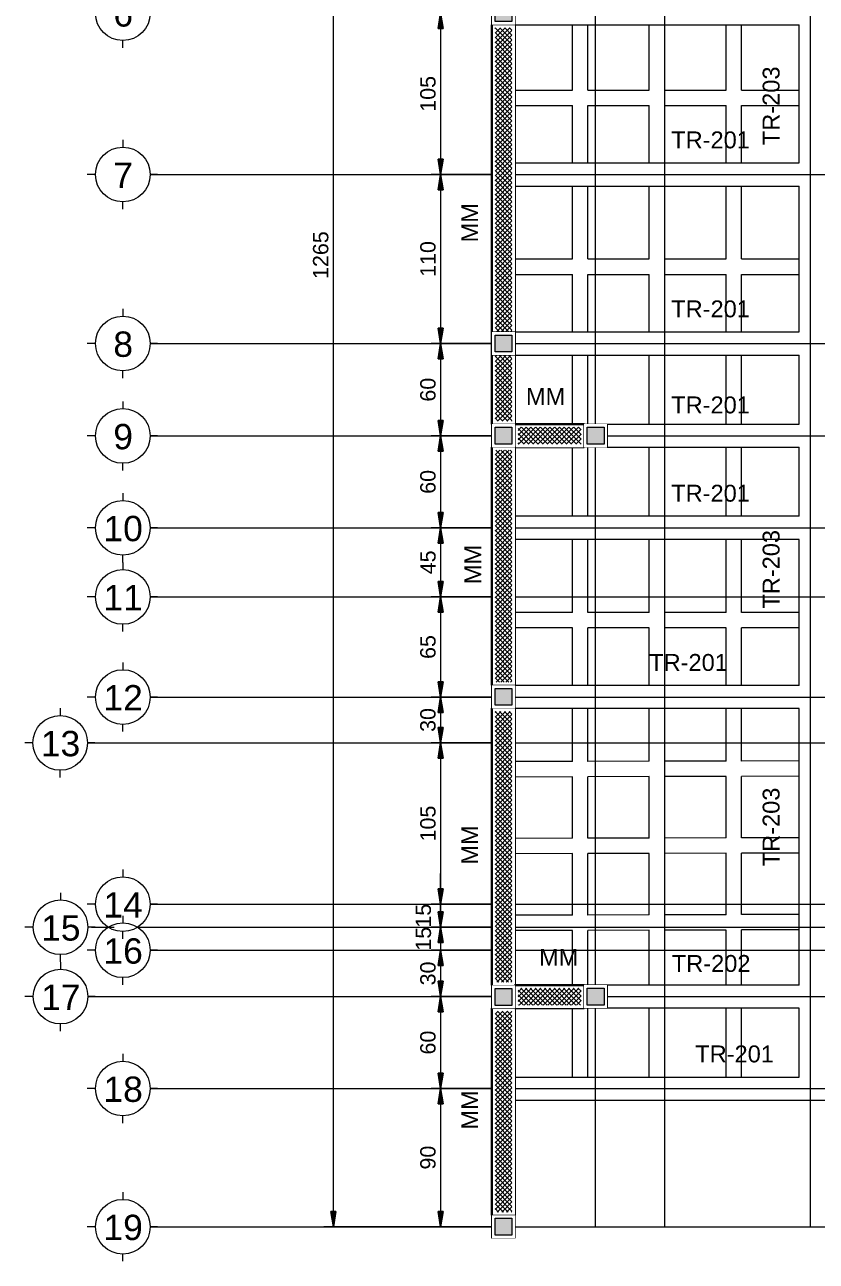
# Model space of a CAD drawing. Header units: metres. Extents: x -44 to 49.1, y -18.2 to 16.5.
# Drawn here: x 11.37 to 16.53, y 0.66 to 8.71 of the extents above; entities that cross this region are included whole.
import ezdxf
from ezdxf.enums import TextEntityAlignment as Align

# ---------------------------------------------------------------- set-up
doc = ezdxf.new("R2010")
doc.units = ezdxf.units.M
doc.set_wipeout_variables(frame=1)
doc.header["$PDMODE"] = 35
doc.linetypes.add('CENTER2', pattern=[1.125, 0.75, -0.125, 0.125, -0.125])
for name, color, linetype, lineweight in [('.S-Castillos', 1, 'Continuous', 5), ('.S-Cotas', 11, 'Continuous', 15), ('.S-Dimensiones', 11, 'Continuous', 15), ('.S-Ejes', 251, 'CENTER2', 5), ('.S-Hatch', 251, 'Continuous', 5), ('.S-Muros', 1, 'Continuous', 30), ('.S-Nervaduras', 86, 'Continuous', 13), ('.S-Textos', 5, 'Continuous', 15), ('.S-Vigas_Concreto', 2, 'Continuous', 20)]:
    doc.layers.add(name, color=color, linetype=linetype, lineweight=lineweight)
doc.styles.add('General', font='arial.ttf')
doc.styles.add('Texto_Minimo', font='arial.ttf', dxfattribs={"height": 1.8})
doc.dimstyles.new('Generales', dxfattribs={"dimscale": 0, "dimtxt": 2, "dimasz": 2, "dimexe": 1.25, "dimexo": 0.625, "dimtad": 1, "dimdec": 0, "dimlfac": 100, "dimzin": 1, "dimdsep": 46, "dimtxsty": 'General', "dimblk": 'FLECHA', "dimcen": 2, "dimclrd": 11, "dimclre": 11, "dimclrt": 5, "dimadec": 0, "dimazin": 0, "dimtfac": 1, "dimtdec": 0, "dimtmove": 0, "dimatfit": 3, "dimfxl": 1, "dimlwd": 13, "dimlwe": 13, "dimarcsym": 0})
pattern_1 = [(45, (0, 0), (-0.1414214, 0.1414214), [])]

# ---------------------------------------------------------------- blocks, each defined once
blk = doc.blocks.new('*U34')
for p, q in [((0, 4.5), (0, 3.56)), ((-3.56, 0), (-4.63, 0)), ((4.5, 0), (3.56, 0)), ((4.03, 0), (6.98, 0)), ((0, -4.5), (0, -3.56))]:
    blk.add_line(p, q)
blk.add_circle((0, 0), 3.56)
at = {"color": 1, "style": 'General'}
blk.add_attdef('EJE', text='', height=3.3, dxfattribs=at).set_placement((0.04, -0.09), align=Align.MIDDLE_CENTER)
blk = doc.blocks.new('FLECHA')
at = {"linetype": 'Continuous'}
blk.add_hatch(color=5, dxfattribs=at).paths.add_polyline_path([(0, 0), (-1, 0.1621), (-1, -0.1574)])
at = {"color": 5, "linetype": 'Continuous'}
blk.add_line((-1, 0.1621), (-1, -0.1574), dxfattribs=at)
blk.add_lwpolyline([(-1, 0.1621), (0, 0), (-1, -0.1574)], dxfattribs=at)
blk = doc.blocks.new('*D86')
at = {"layer": '.S-Dimensiones', "color": 11, "linetype": 'Continuous', "lineweight": 13, "transparency": 16777216}
for p, q in [((14.4587, 8.7825), (14.0182, 8.7825)), ((14.0807, 8.6825), (14.0807, 7.8325)), ((14.4587, 7.7325), (14.0182, 7.7325))]:
    blk.add_line(p, q, dxfattribs=at)
at = {"layer": 'Defpoints', "color": 0, "transparency": 16777216}
for p in [(14.49, 8.7825), (14.0807, 7.7325), (14.49, 7.7325)]:
    blk.add_point(p, dxfattribs=at)
at = {"layer": '.S-Dimensiones', "color": 11, "lineweight": 13, "transparency": 16777216, "xscale": 0.1, "yscale": 0.1, "zscale": 0.1}
for p, rotation in [((14.0807, 8.7825), 90), ((14.0807, 7.7325), 270)]:
    blk.add_blockref('FLECHA', p, dxfattribs=dict(at, rotation=rotation))
at = {"layer": '.S-Dimensiones', "color": 5, "transparency": 16777216, "insert": (13.9983, 8.2575), "char_height": 0.1, "attachment_point": 5, "rotation": 90, "style": 'General'}
blk.add_mtext('105', dxfattribs=at)
blk = doc.blocks.new('*D87')
at = {"layer": '.S-Dimensiones', "color": 11, "linetype": 'Continuous', "lineweight": 13, "transparency": 16777216}
for p, q in [((14.4587, 7.7325), (14.0182, 7.7325)), ((14.0807, 7.6325), (14.0807, 6.7325)), ((14.4587, 6.6325), (14.0182, 6.6325))]:
    blk.add_line(p, q, dxfattribs=at)
at = {"layer": 'Defpoints', "color": 0, "transparency": 16777216}
for p in [(14.49, 7.7325), (14.0807, 6.6325), (14.49, 6.6325)]:
    blk.add_point(p, dxfattribs=at)
at = {"layer": '.S-Dimensiones', "color": 11, "lineweight": 13, "transparency": 16777216, "xscale": 0.1, "yscale": 0.1, "zscale": 0.1}
for p, rotation in [((14.0807, 7.7325), 90), ((14.0807, 6.6325), 270)]:
    blk.add_blockref('FLECHA', p, dxfattribs=dict(at, rotation=rotation))
at = {"layer": '.S-Dimensiones', "color": 5, "transparency": 16777216, "insert": (13.9983, 7.1825), "char_height": 0.1, "attachment_point": 5, "rotation": 90, "style": 'General'}
blk.add_mtext('110', dxfattribs=at)
blk = doc.blocks.new('*D88')
at = {"layer": '.S-Dimensiones', "color": 11, "linetype": 'Continuous', "lineweight": 13, "transparency": 16777216}
for p, q in [((14.4587, 6.6325), (14.0182, 6.6325)), ((14.0807, 6.5325), (14.0807, 6.1308)), ((14.4587, 6.0308), (14.0182, 6.0308))]:
    blk.add_line(p, q, dxfattribs=at)
at = {"layer": 'Defpoints', "color": 0, "transparency": 16777216}
for p in [(14.49, 6.6325), (14.0807, 6.0308), (14.49, 6.0308)]:
    blk.add_point(p, dxfattribs=at)
at = {"layer": '.S-Dimensiones', "color": 11, "lineweight": 13, "transparency": 16777216, "xscale": 0.1, "yscale": 0.1, "zscale": 0.1}
for p, rotation in [((14.0807, 6.6325), 90), ((14.0807, 6.0308), 270)]:
    blk.add_blockref('FLECHA', p, dxfattribs=dict(at, rotation=rotation))
at = {"layer": '.S-Dimensiones', "color": 5, "transparency": 16777216, "insert": (13.9983, 6.3316), "char_height": 0.1, "attachment_point": 5, "rotation": 90, "style": 'General'}
blk.add_mtext('60', dxfattribs=at)
blk = doc.blocks.new('*D89')
at = {"layer": '.S-Dimensiones', "color": 11, "linetype": 'Continuous', "lineweight": 13, "transparency": 16777216}
for p, q in [((14.4587, 6.0308), (14.0182, 6.0308)), ((14.0807, 5.9308), (14.0807, 5.5325)), ((14.4587, 5.4325), (14.0182, 5.4325))]:
    blk.add_line(p, q, dxfattribs=at)
at = {"layer": 'Defpoints', "color": 0, "transparency": 16777216}
for p in [(14.49, 6.0308), (14.0807, 5.4325), (14.49, 5.4325)]:
    blk.add_point(p, dxfattribs=at)
at = {"layer": '.S-Dimensiones', "color": 11, "lineweight": 13, "transparency": 16777216, "xscale": 0.1, "yscale": 0.1, "zscale": 0.1}
for p, rotation in [((14.0807, 6.0308), 90), ((14.0807, 5.4325), 270)]:
    blk.add_blockref('FLECHA', p, dxfattribs=dict(at, rotation=rotation))
at = {"layer": '.S-Dimensiones', "color": 5, "transparency": 16777216, "insert": (13.9983, 5.7316), "char_height": 0.1, "attachment_point": 5, "rotation": 90, "style": 'General'}
blk.add_mtext('60', dxfattribs=at)
blk = doc.blocks.new('*D90')
at = {"layer": '.S-Dimensiones', "color": 11, "linetype": 'Continuous', "lineweight": 13, "transparency": 16777216}
for p, q in [((14.4587, 5.4325), (14.0182, 5.4325)), ((14.0807, 5.3325), (14.0807, 5.0825)), ((14.4587, 4.9825), (14.0182, 4.9825))]:
    blk.add_line(p, q, dxfattribs=at)
at = {"layer": 'Defpoints', "color": 0, "transparency": 16777216}
for p in [(14.49, 5.4325), (14.0807, 4.9825), (14.49, 4.9825)]:
    blk.add_point(p, dxfattribs=at)
at = {"layer": '.S-Dimensiones', "color": 11, "lineweight": 13, "transparency": 16777216, "xscale": 0.1, "yscale": 0.1, "zscale": 0.1}
for p, rotation in [((14.0807, 5.4325), 90), ((14.0807, 4.9825), 270)]:
    blk.add_blockref('FLECHA', p, dxfattribs=dict(at, rotation=rotation))
at = {"layer": '.S-Dimensiones', "color": 5, "transparency": 16777216, "insert": (13.9986, 5.2075), "char_height": 0.1, "attachment_point": 5, "rotation": 90, "style": 'General'}
blk.add_mtext('45', dxfattribs=at)
blk = doc.blocks.new('*D91')
at = {"layer": '.S-Dimensiones', "color": 11, "linetype": 'Continuous', "lineweight": 13, "transparency": 16777216}
for p, q in [((14.4587, 4.9825), (14.0182, 4.9825)), ((14.0807, 4.8825), (14.0807, 4.4308)), ((14.4587, 4.3308), (14.0182, 4.3308))]:
    blk.add_line(p, q, dxfattribs=at)
at = {"layer": 'Defpoints', "color": 0, "transparency": 16777216}
for p in [(14.49, 4.9825), (14.0807, 4.3308), (14.49, 4.3308)]:
    blk.add_point(p, dxfattribs=at)
at = {"layer": '.S-Dimensiones', "color": 11, "lineweight": 13, "transparency": 16777216, "xscale": 0.1, "yscale": 0.1, "zscale": 0.1}
for p, rotation in [((14.0807, 4.9825), 90), ((14.0807, 4.3308), 270)]:
    blk.add_blockref('FLECHA', p, dxfattribs=dict(at, rotation=rotation))
at = {"layer": '.S-Dimensiones', "color": 5, "transparency": 16777216, "insert": (13.9983, 4.6566), "char_height": 0.1, "attachment_point": 5, "rotation": 90, "style": 'General'}
blk.add_mtext('65', dxfattribs=at)
blk = doc.blocks.new('*D92')
at = {"layer": '.S-Dimensiones', "color": 11, "linetype": 'Continuous', "lineweight": 13, "transparency": 16777216}
for p, q in [((14.4587, 4.3308), (14.0182, 4.3308)), ((14.0807, 4.2308), (14.0807, 4.1325)), ((14.4587, 4.0325), (14.0182, 4.0325))]:
    blk.add_line(p, q, dxfattribs=at)
at = {"layer": 'Defpoints', "color": 0, "transparency": 16777216}
for p in [(14.49, 4.3308), (14.0807, 4.0325), (14.49, 4.0325)]:
    blk.add_point(p, dxfattribs=at)
at = {"layer": '.S-Dimensiones', "color": 11, "lineweight": 13, "transparency": 16777216, "xscale": 0.1, "yscale": 0.1, "zscale": 0.1}
for p, rotation in [((14.0807, 4.3308), 90), ((14.0807, 4.0325), 270)]:
    blk.add_blockref('FLECHA', p, dxfattribs=dict(at, rotation=rotation))
at = {"layer": '.S-Dimensiones', "color": 5, "transparency": 16777216, "insert": (13.9983, 4.1816), "char_height": 0.1, "attachment_point": 5, "rotation": 90, "style": 'General'}
blk.add_mtext('30', dxfattribs=at)
blk = doc.blocks.new('*D93')
at = {"layer": '.S-Dimensiones', "color": 11, "linetype": 'Continuous', "lineweight": 13, "transparency": 16777216}
for p, q in [((14.4587, 4.0325), (14.0182, 4.0325)), ((14.0807, 3.9325), (14.0807, 3.0825)), ((14.4587, 2.9825), (14.0182, 2.9825))]:
    blk.add_line(p, q, dxfattribs=at)
at = {"layer": 'Defpoints', "color": 0, "transparency": 16777216}
for p in [(14.49, 4.0325), (14.0807, 2.9825), (14.49, 2.9825)]:
    blk.add_point(p, dxfattribs=at)
at = {"layer": '.S-Dimensiones', "color": 11, "lineweight": 13, "transparency": 16777216, "xscale": 0.1, "yscale": 0.1, "zscale": 0.1}
for p, rotation in [((14.0807, 4.0325), 90), ((14.0807, 2.9825), 270)]:
    blk.add_blockref('FLECHA', p, dxfattribs=dict(at, rotation=rotation))
at = {"layer": '.S-Dimensiones', "color": 5, "transparency": 16777216, "insert": (13.9983, 3.5075), "char_height": 0.1, "attachment_point": 5, "rotation": 90, "style": 'General'}
blk.add_mtext('105', dxfattribs=at)
blk = doc.blocks.new('*D94')
at = {"layer": '.S-Dimensiones', "color": 11, "linetype": 'Continuous', "lineweight": 13, "transparency": 16777216}
for p, q in [((14.0807, 3.0825), (14.0807, 3.1825)), ((14.4587, 2.9825), (14.0182, 2.9825)), ((14.0807, 2.9825), (14.0807, 2.8325)), ((14.0807, 2.9825), (14.0807, 2.8325)), ((14.4587, 2.8325), (14.0182, 2.8325)), ((14.0807, 2.7325), (14.0807, 2.6325))]:
    blk.add_line(p, q, dxfattribs=at)
at = {"layer": 'Defpoints', "color": 0, "transparency": 16777216}
for p in [(14.49, 2.9825), (14.0807, 2.8325), (14.49, 2.8325)]:
    blk.add_point(p, dxfattribs=at)
at = {"layer": '.S-Dimensiones', "color": 11, "lineweight": 13, "transparency": 16777216, "xscale": 0.1, "yscale": 0.1, "zscale": 0.1}
for p, rotation in [((14.0807, 2.9825), 270), ((14.0807, 2.8325), 90)]:
    blk.add_blockref('FLECHA', p, dxfattribs=dict(at, rotation=rotation))
at = {"layer": '.S-Dimensiones', "color": 5, "transparency": 16777216, "insert": (13.9682, 2.9075), "char_height": 0.1, "attachment_point": 5, "rotation": 90, "style": 'General'}
blk.add_mtext('15', dxfattribs=at)
blk = doc.blocks.new('*D95')
at = {"layer": '.S-Dimensiones', "color": 11, "linetype": 'Continuous', "lineweight": 13, "transparency": 16777216}
for p, q in [((14.0807, 2.9325), (14.0807, 3.0325)), ((14.4587, 2.8325), (14.0182, 2.8325)), ((14.0807, 2.8325), (14.0807, 2.6825)), ((14.0807, 2.8325), (14.0807, 2.6825)), ((14.4587, 2.6825), (14.0182, 2.6825)), ((14.0807, 2.5825), (14.0807, 2.4825))]:
    blk.add_line(p, q, dxfattribs=at)
at = {"layer": 'Defpoints', "color": 0, "transparency": 16777216}
for p in [(14.49, 2.8325), (14.0807, 2.6825), (14.49, 2.6825)]:
    blk.add_point(p, dxfattribs=at)
at = {"layer": '.S-Dimensiones', "color": 11, "lineweight": 13, "transparency": 16777216, "xscale": 0.1, "yscale": 0.1, "zscale": 0.1}
for p, rotation in [((14.0807, 2.8325), 270), ((14.0807, 2.6825), 90)]:
    blk.add_blockref('FLECHA', p, dxfattribs=dict(at, rotation=rotation))
at = {"layer": '.S-Dimensiones', "color": 5, "transparency": 16777216, "insert": (13.9686, 2.7575), "char_height": 0.1, "attachment_point": 5, "rotation": 90, "style": 'General'}
blk.add_mtext('15', dxfattribs=at)
blk = doc.blocks.new('*D96')
at = {"layer": '.S-Dimensiones', "color": 11, "linetype": 'Continuous', "lineweight": 13, "transparency": 16777216}
for p, q in [((14.4587, 2.6825), (14.0182, 2.6825)), ((14.0807, 2.5825), (14.0807, 2.4808)), ((14.4587, 2.3808), (14.0182, 2.3808))]:
    blk.add_line(p, q, dxfattribs=at)
at = {"layer": 'Defpoints', "color": 0, "transparency": 16777216}
for p in [(14.49, 2.6825), (14.0807, 2.3808), (14.49, 2.3808)]:
    blk.add_point(p, dxfattribs=at)
at = {"layer": '.S-Dimensiones', "color": 11, "lineweight": 13, "transparency": 16777216, "xscale": 0.1, "yscale": 0.1, "zscale": 0.1}
for p, rotation in [((14.0807, 2.6825), 90), ((14.0807, 2.3808), 270)]:
    blk.add_blockref('FLECHA', p, dxfattribs=dict(at, rotation=rotation))
at = {"layer": '.S-Dimensiones', "color": 5, "transparency": 16777216, "insert": (13.9983, 2.5316), "char_height": 0.1, "attachment_point": 5, "rotation": 90, "style": 'General'}
blk.add_mtext('30', dxfattribs=at)
blk = doc.blocks.new('*D97')
at = {"layer": '.S-Dimensiones', "color": 11, "linetype": 'Continuous', "lineweight": 13, "transparency": 16777216}
for p, q in [((14.4587, 2.3808), (14.0182, 2.3808)), ((14.0807, 2.2808), (14.0807, 1.8825)), ((14.4587, 1.7825), (14.0182, 1.7825))]:
    blk.add_line(p, q, dxfattribs=at)
at = {"layer": 'Defpoints', "color": 0, "transparency": 16777216}
for p in [(14.49, 2.3808), (14.0807, 1.7825), (14.49, 1.7825)]:
    blk.add_point(p, dxfattribs=at)
at = {"layer": '.S-Dimensiones', "color": 11, "lineweight": 13, "transparency": 16777216, "xscale": 0.1, "yscale": 0.1, "zscale": 0.1}
for p, rotation in [((14.0807, 2.3808), 90), ((14.0807, 1.7825), 270)]:
    blk.add_blockref('FLECHA', p, dxfattribs=dict(at, rotation=rotation))
at = {"layer": '.S-Dimensiones', "color": 5, "transparency": 16777216, "insert": (13.9983, 2.0816), "char_height": 0.1, "attachment_point": 5, "rotation": 90, "style": 'General'}
blk.add_mtext('60', dxfattribs=at)
blk = doc.blocks.new('*D98')
at = {"layer": '.S-Dimensiones', "color": 11, "linetype": 'Continuous', "lineweight": 13, "transparency": 16777216}
for p, q in [((14.4587, 1.7825), (14.0182, 1.7825)), ((14.0807, 1.6825), (14.0807, 0.983)), ((14.4587, 0.883), (14.0182, 0.883))]:
    blk.add_line(p, q, dxfattribs=at)
at = {"layer": 'Defpoints', "color": 0, "transparency": 16777216}
for p in [(14.49, 1.7825), (14.0807, 0.883), (14.49, 0.883)]:
    blk.add_point(p, dxfattribs=at)
at = {"layer": '.S-Dimensiones', "color": 11, "lineweight": 13, "transparency": 16777216, "xscale": 0.1, "yscale": 0.1, "zscale": 0.1}
for p, rotation in [((14.0807, 1.7825), 90), ((14.0807, 0.883), 270)]:
    blk.add_blockref('FLECHA', p, dxfattribs=dict(at, rotation=rotation))
at = {"layer": '.S-Dimensiones', "color": 5, "transparency": 16777216, "insert": (13.9983, 1.3327), "char_height": 0.1, "attachment_point": 5, "rotation": 90, "style": 'General'}
blk.add_mtext('90', dxfattribs=at)
blk = doc.blocks.new('*D99')
at = {"layer": '.S-Dimensiones', "color": 11, "linetype": 'Continuous', "lineweight": 13, "transparency": 16777216}
for p, q in [((14.0494, 13.5325), (13.3196, 13.5325)), ((13.3821, 0.983), (13.3821, 13.4325)), ((14.0494, 0.883), (13.3196, 0.883))]:
    blk.add_line(p, q, dxfattribs=at)
at = {"layer": 'Defpoints', "color": 0, "transparency": 16777216}
for p in [(13.3821, 13.5325), (14.0807, 13.5325), (14.0807, 0.883)]:
    blk.add_point(p, dxfattribs=at)
at = {"layer": '.S-Dimensiones', "color": 11, "lineweight": 13, "transparency": 16777216, "xscale": 0.1, "yscale": 0.1, "zscale": 0.1}
for p, rotation in [((13.3821, 13.5325), 90), ((13.3821, 0.883), 270)]:
    blk.add_blockref('FLECHA', p, dxfattribs=dict(at, rotation=rotation))
at = {"layer": '.S-Dimensiones', "color": 5, "transparency": 16777216, "insert": (13.2998, 7.2077), "char_height": 0.1, "attachment_point": 5, "rotation": 90, "style": 'General'}
blk.add_mtext('1265', dxfattribs=at)
blk = doc.blocks.new('castillo')
blk.add_lwpolyline([(-0.0751, -0.075), (-0.0751, 0.075), (0.0749, 0.075), (0.0749, -0.075), (-0.0751, -0.075)])
blk.add_wipeout([(-0.0751, -0.075), (0.0749, -0.075), (0.0749, 0.075), (-0.0751, 0.075)])
h = blk.add_hatch(color=256)
h.dxf.hatch_style = 1
h.paths.add_polyline_path([(-0.0551, -0.055), (-0.0551, 0.055), (0.0549, 0.055), (0.0549, -0.055)])
blk.add_lwpolyline([(-0.0551, -0.055), (-0.0551, 0.055), (0.0549, 0.055), (0.0549, -0.055)], close=True)
blk = doc.blocks.new('*U168')
blk.add_lwpolyline([(-0.0751, -0.075), (-0.0751, 0.075), (0.0749, 0.075), (0.0749, -0.075), (-0.0751, -0.075)])
blk.add_wipeout([(-0.0751, -0.075), (0.0749, -0.075), (0.0749, 0.075), (-0.0751, 0.075)])
h = blk.add_hatch(color=256)
h.dxf.hatch_style = 1
h.paths.add_polyline_path([(-0.0551, -0.055), (-0.0551, 0.055), (0.0549, 0.055), (0.0549, -0.055)])
blk.add_lwpolyline([(-0.0551, -0.055), (-0.0551, 0.055), (0.0549, 0.055), (0.0549, -0.055)], close=True)
blk = doc.blocks.new('*U1121')
for points in [[(-0.5046, -0.075), (-0.0546, -0.075), (-0.0546, 0.075), (-0.5046, 0.075)], [(-0.4846, -0.055), (-0.0746, -0.055), (-0.0746, 0.055), (-0.4846, 0.055)]]:
    blk.add_lwpolyline(points, close=True)
blk.add_wipeout([(-0.5046, -0.075), (-0.0546, -0.075), (-0.0546, 0.075), (-0.5046, 0.075)])
at = {"linetype": 'ByBlock', "lineweight": 5}
h = blk.add_hatch(dxfattribs=at)
h.set_pattern_fill('ANSI37', color=2, scale=0.0069)
h.set_pattern_definition([(45, (-0.559213, -3e-16), (-0.0154909, 0.0154909), []), (135, (-0.559213, -3e-16), (-0.0154909, -0.0154909), [])])
h.paths.add_polyline_path([(-0.4846, 0.055), (-0.4846, -0.055), (-0.0746, -0.055), (-0.0746, 0.055)])
blk.add_line((-0.5046, 0.075), (-0.0546, 0.075))
blk = doc.blocks.new('*U1127')
for points in [[(-0.5, -0.075), (0.8479, -0.075), (0.8479, 0.075), (-0.5, 0.075)], [(-0.48, -0.055), (0.8279, -0.055), (0.8279, 0.055), (-0.48, 0.055)]]:
    blk.add_lwpolyline(points, close=True)
blk.add_wipeout([(-0.5, -0.075), (0.8479, -0.075), (0.8479, 0.075), (-0.5, 0.075)])
at = {"linetype": 'ByBlock', "lineweight": 5}
h = blk.add_hatch(dxfattribs=at)
h.set_pattern_fill('ANSI37', color=2, scale=0.0069)
h.set_pattern_definition([(45, (0.347891, 2e-16), (-0.01549094, 0.01549094), []), (135, (0.347891, 2e-16), (-0.01549094, -0.01549094), [])])
h.paths.add_polyline_path([(0.8279, -0.055), (0.8279, 0.055), (-0.48, 0.055), (-0.48, -0.055)])
blk.add_line((-0.5, 0.075), (0.8479, 0.075))
blk = doc.blocks.new('*U1163')
for points in [[(-0.9527, -0.075), (0.8489, -0.075), (0.8489, 0.075), (-0.9527, 0.075)], [(-0.9327, -0.055), (0.8289, -0.055), (0.8289, 0.055), (-0.9327, 0.055)]]:
    blk.add_lwpolyline(points, close=True)
blk.add_wipeout([(-0.9527, -0.075), (0.8489, -0.075), (0.8489, 0.075), (-0.9527, 0.075)])
at = {"linetype": 'ByBlock', "lineweight": 5}
h = blk.add_hatch(dxfattribs=at)
h.set_pattern_fill('ANSI37', color=2, scale=0.0069)
h.set_pattern_definition([(45, (-0.10385, -6e-17), (-0.01549094, 0.01549094), []), (135, (-0.10385, -6e-17), (-0.01549094, -0.01549094), [])])
h.paths.add_polyline_path([(0.8289, -0.055), (0.8289, 0.055), (-0.9327, 0.055), (-0.9327, -0.055)])
blk.add_line((-0.9527, 0.075), (0.8489, 0.075))
blk = doc.blocks.new('*U1106')
for points in [[(-0.5, -0.075), (1.05, -0.075), (1.05, 0.075), (-0.5, 0.075)], [(-0.48, -0.055), (1.03, -0.055), (1.03, 0.055), (-0.48, 0.055)]]:
    blk.add_lwpolyline(points, close=True)
blk.add_wipeout([(-0.5, -0.075), (1.05, -0.075), (1.05, 0.075), (-0.5, 0.075)])
at = {"linetype": 'ByBlock', "lineweight": 5}
h = blk.add_hatch(dxfattribs=at)
h.set_pattern_fill('ANSI37', color=2, scale=0.0069)
h.set_pattern_definition([(45, (0.55, 3e-16), (-0.01549094, 0.01549094), []), (135, (0.55, 3e-16), (-0.01549094, -0.01549094), [])])
h.paths.add_polyline_path([(1.03, -0.055), (1.03, 0.055), (-0.48, 0.055), (-0.48, -0.055)])
blk.add_line((-0.5, 0.075), (1.05, 0.075))
blk = doc.blocks.new('*U1126')
for points in [[(-2.1, -0.075), (0.5, -0.075), (0.5, 0.075), (-2.1, 0.075)], [(-2.08, -0.055), (0.48, -0.055), (0.48, 0.055), (-2.08, 0.055)]]:
    blk.add_lwpolyline(points, close=True)
blk.add_wipeout([(-2.1, -0.075), (0.5, -0.075), (0.5, 0.075), (-2.1, 0.075)])
at = {"linetype": 'ByBlock', "lineweight": 5}
h = blk.add_hatch(dxfattribs=at)
h.set_pattern_fill('ANSI37', color=2, scale=0.0069)
h.set_pattern_definition([(45, (-1.6, -9e-16), (-0.01549094, 0.01549094), []), (135, (-1.6, -9e-16), (-0.01549094, -0.01549094), [])])
h.paths.add_polyline_path([(0.48, -0.055), (0.48, 0.055), (-2.08, 0.055), (-2.08, -0.055)])
blk.add_line((-2.1, 0.075), (0.5, 0.075))

msp = doc.modelspace()

# ---------------------------------------------------------------- hatches: boundary and pattern name
at = {"layer": '.S-Hatch'}
h = msp.add_hatch(dxfattribs=at)
h.set_pattern_fill('_USER', color=256, scale=0.2, angle=45, pattern_type=0)
h.set_pattern_definition(pattern_1)
h.paths.add_polyline_path([(15.7475, 4.8902), (15.7475, 5.287), (15.5819, 5.287), (15.5819, 4.8902)], flags=9)
h = msp.add_hatch(dxfattribs=at)
h.set_pattern_fill('_USER', color=256, scale=0.2, angle=45, pattern_type=0)
h.set_pattern_definition(pattern_1)
h.paths.add_polyline_path([(14.3065, 4.576), (14.7032, 4.576), (14.7032, 4.7417), (14.3065, 4.7417)], flags=9)

# ---------------------------------------------------------------- linework, layer by layer
at = {"layer": '.S-Ejes', "ltscale": 15}
for p, q in [((14.49, 0.883), (14.49, 15.1829)), ((15.09, 0.883), (15.09, 15.1829)), ((15.54, 0.883), (15.54, 15.1829)), ((16.49, 0.883), (16.49, 15.1829)), ((12.1888, 7.7325), (22.24, 7.7325)), ((12.1888, 6.6325), (22.24, 6.6325)), ((12.1888, 6.0308), (22.24, 6.0308)), ((12.1888, 5.4325), (22.24, 5.4325)), ((12.1888, 4.9825), (22.24, 4.9825)), ((12.1888, 4.3308), (22.24, 4.3308)), ((11.781, 4.0325), (22.24, 4.0325)), ((12.1888, 2.9825), (22.24, 2.9825)), ((12.1068, 2.8325), (22.24, 2.8325)), ((12.1888, 2.6825), (22.24, 2.6825)), ((11.7829, 2.3808), (22.24, 2.3808)), ((12.1888, 1.7825), (22.24, 1.7825)), ((12.1888, 0.883), (22.24, 0.883))]:
    msp.add_line(p, q, dxfattribs=at)
at = {"layer": '.S-Nervaduras'}
for p, q in [((14.94, 8.2825), (14.94, 8.7075)), ((15.04, 8.2825), (15.04, 8.7075)), ((15.44, 8.2825), (15.44, 8.7075)), ((15.54, 8.2825), (15.54, 8.7075)), ((15.94, 8.2825), (15.94, 8.7075)), ((16.04, 8.2825), (16.04, 8.7075)), ((14.49, 8.2825), (14.94, 8.2825)), ((15.04, 8.2825), (15.44, 8.2825)), ((15.54, 8.2825), (15.94, 8.2825)), ((16.04, 8.2825), (16.415, 8.2825)), ((14.49, 8.1825), (14.94, 8.1825)), ((14.94, 7.8075), (14.94, 8.1825)), ((15.04, 8.1825), (15.44, 8.1825)), ((15.04, 7.8075), (15.04, 8.1825)), ((15.44, 7.8075), (15.44, 8.1825)), ((15.54, 8.1825), (15.94, 8.1825)), ((15.54, 7.8075), (15.54, 8.1825)), ((15.94, 7.8075), (15.94, 8.1825)), ((16.04, 8.1825), (16.415, 8.1825)), ((16.04, 7.8075), (16.04, 8.1825)), ((14.94, 7.1825), (14.94, 7.6575)), ((15.04, 7.1825), (15.04, 7.6575)), ((15.44, 7.1825), (15.44, 7.6575)), ((15.54, 7.1825), (15.54, 7.6575)), ((15.94, 7.1825), (15.94, 7.6575)), ((16.04, 7.1825), (16.04, 7.6575)), ((14.49, 7.1825), (14.94, 7.1825)), ((15.04, 7.1825), (15.44, 7.1825)), ((15.54, 7.1825), (15.94, 7.1825)), ((16.04, 7.1825), (16.415, 7.1825)), ((14.49, 7.0825), (14.94, 7.0825)), ((14.94, 6.7075), (14.94, 7.0825)), ((15.04, 7.0825), (15.44, 7.0825)), ((15.04, 6.7075), (15.04, 7.0825)), ((15.44, 6.7075), (15.44, 7.0825)), ((15.54, 7.0825), (15.94, 7.0825)), ((15.54, 6.7075), (15.54, 7.0825)), ((15.94, 6.7075), (15.94, 7.0825)), ((16.04, 7.0825), (16.415, 7.0825)), ((16.04, 6.7075), (16.04, 7.0825)), ((14.94, 6.0821), (14.94, 6.5575)), ((15.04, 6.0821), (15.04, 6.5575)), ((15.44, 6.1075), (15.44, 6.5575)), ((15.54, 6.1075), (15.54, 6.5575)), ((15.94, 6.1075), (15.94, 6.5575)), ((16.04, 6.1075), (16.04, 6.5575)), ((14.94, 6.0821), (14.49, 6.0821)), ((14.94, 5.9821), (14.49, 5.9821)), ((14.94, 5.5075), (14.94, 5.9821)), ((15.04, 5.5075), (15.04, 5.9821)), ((15.44, 5.5075), (15.44, 5.9575)), ((15.54, 5.5075), (15.54, 5.9575)), ((15.94, 5.5075), (15.94, 5.9575)), ((16.04, 5.5075), (16.04, 5.9575)), ((14.94, 4.8808), (14.94, 5.3575)), ((15.04, 4.8808), (15.04, 5.3575)), ((15.44, 4.8808), (15.44, 5.3575)), ((15.54, 4.8808), (15.54, 5.3575)), ((15.94, 4.8808), (15.94, 5.3575)), ((16.04, 4.8808), (16.04, 5.3575)), ((14.94, 4.8808), (14.49, 4.8808)), ((15.44, 4.8808), (15.04, 4.8808)), ((15.94, 4.8808), (15.54, 4.8808)), ((16.415, 4.8808), (16.04, 4.8808)), ((14.94, 4.7808), (14.49, 4.7808)), ((14.94, 4.4058), (14.94, 4.7808)), ((15.44, 4.7808), (15.04, 4.7808)), ((15.04, 4.4058), (15.04, 4.7808)), ((15.44, 4.4058), (15.44, 4.7808)), ((15.94, 4.7808), (15.54, 4.7808)), ((15.54, 4.4058), (15.54, 4.7808)), ((15.94, 4.4058), (15.94, 4.7808)), ((16.415, 4.7808), (16.04, 4.7808)), ((16.04, 4.4058), (16.04, 4.7808)), ((14.94, 3.9116), (14.94, 4.2558)), ((15.04, 3.9118), (15.04, 4.2558)), ((15.44, 3.9129), (15.44, 4.2558)), ((15.54, 3.9132), (15.54, 4.2558)), ((15.94, 3.9142), (15.94, 4.2558)), ((16.04, 3.9145), (16.04, 4.2558)), ((14.94, 3.9116), (14.4872, 3.9104)), ((15.44, 3.9129), (15.04, 3.9118)), ((15.94, 3.9142), (15.54, 3.9132)), ((16.415, 3.9155), (16.04, 3.9145)), ((14.94, 3.8116), (14.4875, 3.8104)), ((14.94, 3.4116), (14.94, 3.8116)), ((15.44, 3.8129), (15.04, 3.8118)), ((15.04, 3.4118), (15.04, 3.8118)), ((15.44, 3.4129), (15.44, 3.8129)), ((15.94, 3.8142), (15.54, 3.8132)), ((15.54, 3.4132), (15.54, 3.8132)), ((15.94, 3.4142), (15.94, 3.8142)), ((16.415, 3.8155), (16.04, 3.8145)), ((16.04, 3.4145), (16.04, 3.8145)), ((14.94, 3.4116), (14.4885, 3.4104)), ((15.44, 3.4129), (15.04, 3.4118)), ((15.94, 3.4142), (15.54, 3.4132)), ((16.415, 3.4155), (16.04, 3.4145)), ((14.94, 3.3116), (14.4888, 3.3104)), ((14.94, 2.9116), (14.94, 3.3116)), ((15.44, 3.3129), (15.04, 3.3118)), ((15.04, 2.9118), (15.04, 3.3118)), ((15.44, 2.9129), (15.44, 3.3129)), ((15.94, 3.3142), (15.54, 3.3132)), ((15.54, 2.9132), (15.54, 3.3132)), ((15.94, 2.9142), (15.94, 3.3142)), ((16.415, 3.3155), (16.04, 3.3145)), ((16.04, 2.9145), (16.04, 3.3145)), ((14.94, 2.9116), (14.4898, 2.9104)), ((15.44, 2.9129), (15.04, 2.9118)), ((15.94, 2.9142), (15.54, 2.9132)), ((16.415, 2.9155), (16.04, 2.9145)), ((14.94, 2.8116), (14.4901, 2.8104)), ((14.94, 2.4558), (14.94, 2.8116)), ((15.44, 2.8129), (15.04, 2.8118)), ((15.04, 2.4558), (15.04, 2.8118)), ((15.44, 2.4558), (15.44, 2.8129)), ((15.94, 2.8142), (15.54, 2.8131)), ((15.54, 2.4558), (15.54, 2.8131)), ((15.94, 2.4558), (15.94, 2.8142)), ((16.415, 2.8155), (16.04, 2.8145)), ((16.04, 2.4558), (16.04, 2.8145)), ((14.94, 1.8575), (14.94, 2.3058)), ((15.04, 1.8575), (15.04, 2.3058)), ((15.44, 1.8575), (15.44, 2.3058)), ((15.54, 1.8575), (15.54, 2.3058)), ((15.94, 1.8575), (15.94, 2.3058)), ((16.04, 1.8575), (16.04, 2.3058))]:
    msp.add_line(p, q, dxfattribs=at)
at = {"layer": '.S-Vigas_Concreto'}
for p, q in [((14.49, 8.7075), (16.415, 8.7075)), ((16.415, 7.8075), (16.415, 8.7075)), ((14.49, 7.8075), (16.415, 7.8075)), ((14.49, 7.6575), (16.415, 7.6575)), ((16.415, 6.7075), (16.415, 7.6575)), ((14.49, 6.7075), (16.415, 6.7075)), ((14.49, 6.5575), (16.415, 6.5575)), ((16.415, 6.1075), (16.415, 6.5575)), ((16.415, 5.5075), (16.415, 5.9575)), ((16.415, 5.5075), (14.49, 5.5075)), ((16.415, 5.3575), (14.49, 5.3575)), ((16.415, 4.4058), (16.415, 5.3575)), ((16.415, 4.4058), (14.49, 4.4058)), ((16.415, 4.2558), (14.49, 4.2558)), ((16.415, 2.4558), (16.415, 4.2558)), ((16.415, 2.4558), (14.8659, 2.4558)), ((16.415, 2.3058), (14.8659, 2.3058)), ((16.415, 1.8575), (16.415, 2.3058)), ((14.5037, 1.8575), (16.415, 1.8575)), ((14.5037, 1.7075), (19.965, 1.7075))]:
    msp.add_line(p, q, dxfattribs=at)

# ---------------------------------------------------------------- block references
at = {"layer": '.S-Cotas', "xscale": 0.05, "yscale": 0.05, "zscale": 0.05}
for p, values in [((12.0106, 8.7825), {'EJE': '6'}), ((12.0106, 7.7325), {'EJE': '7'}), ((12.0106, 6.6325), {'EJE': '8'}), ((12.0106, 6.0308), {'EJE': '9'}), ((12.0106, 5.4325), {'EJE': '10'}), ((12.0106, 4.9825), {'EJE': '11'}), ((12.0106, 4.3308), {'EJE': '12'}), ((11.6028, 4.0325), {'EJE': '13'}), ((12.0106, 2.9825), {'EJE': '14'}), ((11.6047, 2.8325), {'EJE': '15'}), ((12.0106, 2.6825), {'EJE': '16'}), ((11.6047, 2.3808), {'EJE': '17'}), ((12.0106, 1.7825), {'EJE': '18'}), ((12.0106, 0.883), {'EJE': '19'})]:
    msp.add_blockref('*U34', p, dxfattribs=at).add_auto_attribs(values)

# ---------------------------------------------------------------- texts
at = {"layer": '.S-Textos', "ltscale": 0.5, "style": 'Texto_Minimo'}
for p in [(16.2882, 7.9234), (16.2882, 4.9062), (16.2882, 3.2292)]:
    msp.add_text('TR-203', height=0.11, rotation=90, dxfattribs=at).set_placement(p)
for s, p in [('TR-201', (15.5827, 7.9028)), ('TR-201', (15.5827, 6.8028)), ('TR-201', (15.5827, 6.1775)), ('TR-201', (15.5827, 5.6028)), ('TR-201', (15.4392, 4.5012)), ('TR-202', (15.5865, 2.5417)), ('TR-201', (15.7392, 1.9528))]:
    msp.add_text(s, height=0.11, dxfattribs=at).set_placement(p)
at = {"layer": '.S-Textos', "style": 'General'}
for p in [(14.325, 7.2904), (14.345, 5.0654), (14.325, 3.2396), (14.325, 1.5148)]:
    msp.add_text('MM', height=0.11, rotation=90, dxfattribs=at).set_placement(p)
for p in [(14.6362, 6.2331), (14.7214, 2.5815)]:
    msp.add_text('MM', height=0.11, dxfattribs=at).set_placement(p)

# ---------------------------------------------------------------- dimensions: what is measured, and where the dimension line sits
at = {"layer": '.S-Dimensiones'}
for base, p1, p2, picture, middle in [((13.3821, 13.5325), (14.0807, 0.883), (14.0807, 13.5325), '*D99', (13.2998, 7.2077)), ((14.0807, 7.7325), (14.49, 8.7825), (14.49, 7.7325), '*D86', (13.9983, 8.2575)), ((14.0807, 6.6325), (14.49, 7.7325), (14.49, 6.6325), '*D87', (13.9983, 7.1825)), ((14.0807, 6.0308), (14.49, 6.6325), (14.49, 6.0308), '*D88', (13.9983, 6.3316)), ((14.0807, 5.4325), (14.49, 6.0308), (14.49, 5.4325), '*D89', (13.9983, 5.7316)), ((14.0807, 4.9825), (14.49, 5.4325), (14.49, 4.9825), '*D90', (13.9986, 5.2075)), ((14.0807, 4.3308), (14.49, 4.9825), (14.49, 4.3308), '*D91', (13.9983, 4.6566)), ((14.0807, 4.0325), (14.49, 4.3308), (14.49, 4.0325), '*D92', (13.9983, 4.1816)), ((14.0807, 2.9825), (14.49, 4.0325), (14.49, 2.9825), '*D93', (13.9983, 3.5075)), ((14.0807, 2.3808), (14.49, 2.6825), (14.49, 2.3808), '*D96', (13.9983, 2.5316)), ((14.0807, 1.7825), (14.49, 2.3808), (14.49, 1.7825), '*D97', (13.9983, 2.0816)), ((14.0807, 0.883), (14.49, 1.7825), (14.49, 0.883), '*D98', (13.9983, 1.3327))]:
    dim = msp.add_linear_dim(base=base, p1=p1, p2=p2, angle=90, dimstyle='Generales', dxfattribs=at)
    dim.commit()
    dim.dimension.update_dxf_attribs({"geometry": picture, "text_midpoint": middle})
for base, p1, p2, picture, middle in [((14.0807, 2.8325), (14.49, 2.9825), (14.49, 2.8325), '*D94', (13.9682, 2.9075)), ((14.0807, 2.6825), (14.49, 2.8325), (14.49, 2.6825), '*D95', (13.9686, 2.7575))]:
    dim = msp.add_linear_dim(base=base, p1=p1, p2=p2, angle=90, dimstyle='Generales', dxfattribs=at)
    dim.commit()
    dim.dimension.update_dxf_attribs({"geometry": picture, "text_midpoint": middle, "dimtype": 160, "text_rotation": 90})

# ---------------------------------------------------------------- next in the draw order: block references
at = {"layer": '.S-Muros'}
msp.add_blockref('*U1121', (15.0696, 6.0325), dxfattribs=at)
at = {"layer": '.S-Muros', "rotation": 90}
for name, p in [('*U1163', (14.49, 3.4086)), ('*U1127', (14.49, 1.458))]:
    msp.add_blockref(name, p, dxfattribs=at)

# ---------------------------------------------------------------- next in the draw order: block references
at = {"layer": '.S-Castillos'}
for p in [(15.0901, 6.0325), (14.4901, 0.883)]:
    msp.add_blockref('castillo', p, dxfattribs=at)
at = {"layer": '.S-Muros', "rotation": 90}
for name, p in [('*U1126', (14.49, 8.2075)), ('*U1106', (14.49, 4.9075))]:
    msp.add_blockref(name, p, dxfattribs=at)
at = {"layer": '.S-Muros'}
msp.add_blockref('*U1121', (15.0696, 2.3808), dxfattribs=at)

# ---------------------------------------------------------------- next in the draw order: linework, layer by layer
at = {"layer": '.S-Vigas_Concreto'}
for p, q in [((15.165, 6.1075), (16.415, 6.1075)), ((15.165, 5.9575), (16.415, 5.9575))]:
    msp.add_line(p, q, dxfattribs=at)

# ---------------------------------------------------------------- next in the draw order: block references
at = {"layer": '.S-Castillos', "ltscale": 0.5}
for p in [(14.4901, 8.7825), (14.4901, 4.3325), (14.4901, 2.3788)]:
    msp.add_blockref('*U168', p, dxfattribs=at)
at = {"layer": '.S-Castillos'}
for p in [(14.4901, 6.6325), (14.4901, 6.0325), (15.0901, 2.3808)]:
    msp.add_blockref('castillo', p, dxfattribs=at)

doc.saveas('drawing.dxf')
